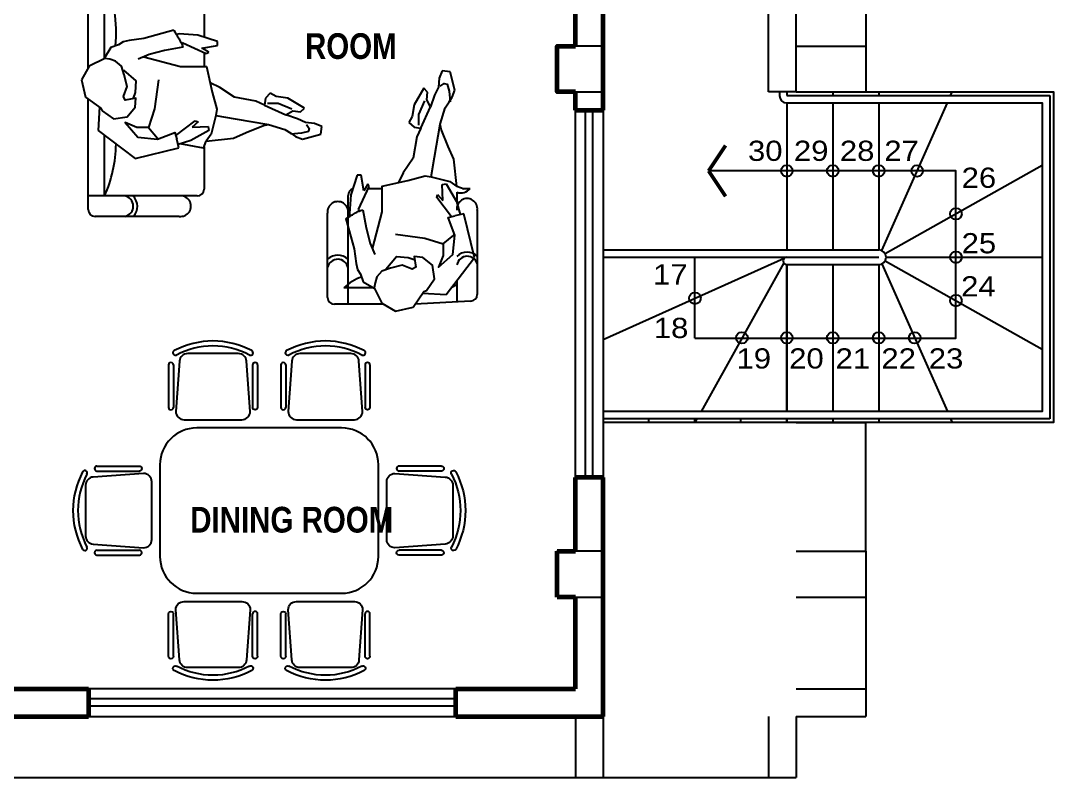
# Model space of a CAD drawing. Header units: millimetres. Extents: x -249630 to 95394, y -188036 to 109963.
# Drawn here: x -63760 to -56737, y 32251 to 37400 of the extents above; entities that cross this region are included whole.
import ezdxf

# ---------------------------------------------------------------- set-up
doc = ezdxf.new("R2010")
doc.units = ezdxf.units.MM
doc.header["$PDMODE"] = 2
for name, color, linetype in [('03', 3, 'Continuous'), ('cotas', 1, 'Continuous'), ('Layer1', 2, 'Continuous'), ('Layer11', 30, 'Continuous'), ('Layer2', 8, 'Continuous'), ('Layer8', 8, 'Continuous'), ('SUBTITULOS', 90, 'Continuous'), ('TEXTOS', 11, 'Continuous'), ('VEREDA', 1, 'Continuous')]:
    doc.layers.add(name, color=color, linetype=linetype)
doc.layers.add('MUROS', color=6, linetype='Continuous', lineweight=60)
doc.styles.add('COTAS', font='arial.ttf', dxfattribs={"width": 1.1})
doc.styles.add('NIVEL', font='arial.ttf', dxfattribs={"width": 1.1, "height": 0.15})
doc.styles.add('SUBTITULOS(E)', font='swisscbi.ttf', dxfattribs={"oblique": 15, "height": 0.2})
doc.dimstyles.new('COTA1-50', dxfattribs={"dimscale": 0.5, "dimtxt": 0.22, "dimasz": 0.12, "dimexe": 0.08, "dimexo": 0.05, "dimgap": 0.076, "dimtad": 2, "dimzin": 4, "dimdsep": 46, "dimtxsty": 'COTAS', "dimblk": 'ARCHTICK', "dimcen": -0.1, "dimclrd": 141, "dimclre": 141, "dimclrt": 11, "dimadec": 0, "dimazin": 0, "dimtfac": 1, "dimtix": 1, "dimtmove": 1, "dimatfit": 3, "dimfxl": 1, "dimtolj": 1, "dimtzin": 0, "dimarcsym": 0})

# ---------------------------------------------------------------- blocks, each defined once
blk = doc.blocks.new('BUT3')
for p, q in [((0.1452, 0.2695), (0.4016, 0.2695)), ((0.4261, 0.225), (0.1225, 0.2028)), ((0.0761, 0.153), (0.0761, -0.153)), ((0.4761, -0.175), (0.4761, 0.175)), ((0.1225, -0.2028), (0.4261, -0.225)), ((0.1452, -0.2395), (0.4016, -0.2395)), ((0.1452, -0.2695), (0.4016, -0.2695))]:
    blk.add_line(p, q)
for points in [[(0.1452, 0.2695, 0.999998), (0.1452, 0.2395, 0.999998)], [(0.4016, 0.2695, -0.999998), (0.4016, 0.2395, -0.999998)], [(0.085, 0.2203, 1), (0.0585, 0.2344, 0.249483), (0.0585, -0.2344)]]:
    blk.add_lwpolyline(points, format="xyb")
blk.add_lwpolyline([(0.1452, 0.2395), (0.4016, 0.2395)])
for centre, radius, start, end in [((0.499, 0), 0.469, 151.98323, 208.01677), ((0.1261, 0.153), 0.05, 94.17773, 180), ((0.4261, 0.175), 0.05, 0, 90), ((0.1261, -0.153), 0.05, 180, 265.82227), ((0.4261, -0.175), 0.05, 270, 0), ((0.0717, -0.2273), 0.015, 208.01676, 28.01677), ((0.1452, -0.2545), 0.015, 89.99989, 270.00011), ((0.4016, -0.2545), 0.015, 269.99989, 90.00011)]:
    blk.add_arc(centre, radius, start, end)
blk = doc.blocks.new('mesa')
for p, q in [((0.7884, 0.7), (0, 0.7)), ((-0.2, 0.5), (-0.2, 0)), ((0.9884, 0), (0.9884, 0.5)), ((0, -0.2), (0.7884, -0.2))]:
    blk.add_line(p, q)
for centre, start, end in [((0, 0.5), 90, 180), ((0.7884, 0.5), 0, 90), ((0, 0), 180, 270), ((0.7884, 0), 270, 0)]:
    blk.add_arc(centre, 0.2, start, end)
at = {"yscale": 0.9000000000000057, "rotation": 270}
for p, xscale, zscale in [((0.0884, 1.1735), 0.9000000000000057, 0.9000000000000057), ((0.7, 1.1735), 0.9000000000000057, 0.9000000000000057), ((0.0884, -0.6735), -0.9000000000000057, 0.9), ((0.7, -0.6735), -0.9000000000000057, 0.9)]:
    blk.add_blockref('BUT3', p, dxfattribs=dict(at, xscale=xscale, zscale=zscale))
at = {"yscale": 0.9000000000000057}
for p, xscale, zscale in [((-0.6735, 0.25), 0.9000000000000057, 0.9000000000000057), ((1.4619, 0.25), -0.9000000000000057, 0.9)]:
    blk.add_blockref('BUT3', p, dxfattribs=dict(at, xscale=xscale, zscale=zscale))
blk = doc.blocks.new('A$C4C2C2425')
for p, q in [((0.0742, 1.4081), (0.5322, 1.4081)), ((0.0371, 0.8088), (0.0371, 1.3711)), ((0.0371, 1.297), (0.6299, 1.297)), ((0.1261, 0.8622), (0.1261, 1.297)), ((0.667, 1.2599), (0.667, 0.9752)), ((0.5021, 1.013), (0.3395, 0.9693)), ((0.5317, 0.9936), (0.5168, 0.9908)), ((0.6332, 0.9859), (0.5317, 0.9936)), ((0.7394, 0.9522), (0.6332, 0.9859)), ((0.159, 0.9187), (0.1242, 0.8589)), ((0.2006, 0.9338), (0.159, 0.9187)), ((0.5523, 0.9453), (0.5444, 0.9416)), ((0.5523, 0.9453), (0.678, 0.8863)), ((0.6545, 0.9155), (0.7402, 0.9297)), ((0.6927, 0.8943), (0.6545, 0.9155)), ((0.7402, 0.9297), (0.7394, 0.9522)), ((0.1271, 0.8604), (0.0424, 0.818)), ((0.1536, 0.8551), (0.1271, 0.8604)), ((0.667, 0.8915), (0.667, 0.8161)), ((0.678, 0.8863), (0.6927, 0.8943)), ((0.0424, 0.818), (0, 0.7438)), ((0, 0.7438), (0.0212, 0.6483)), ((0.7523, 0.7014), (0.7003, 0.727)), ((0.8317, 0.6483), (0.7523, 0.7014)), ((0.0212, 0.6483), (0.1059, 0.59)), ((0.0371, 0.0373), (0.0371, 0.6374)), ((0.9483, 0.6271), (0.8317, 0.6483)), ((0.9959, 0.6059), (0.9483, 0.6271)), ((1.0012, 0.643), (0.9959, 0.6059)), ((1.0262, 0.6708), (1.0012, 0.643)), ((1.0595, 0.6536), (1.0262, 0.6708)), ((1.1231, 0.643), (1.0595, 0.6536)), ((1.2131, 0.5888), (1.1231, 0.643)), ((0.0973, 0.596), (0.0902, 0.4681)), ((0.1059, 0.59), (0.1118, 0.5754)), ((1.1125, 0.5529), (1.1495, 0.5741)), ((1.1495, 0.5741), (1.1919, 0.5688)), ((1.1919, 0.5688), (1.2131, 0.5888)), ((0.5137, 0.4399), (0.619, 0.5194)), ((0.635, 0.5146), (0.602, 0.486)), ((0.619, 0.5194), (0.635, 0.5146)), ((1.176, 0.5317), (1.1125, 0.5529)), ((1.2184, 0.5105), (1.176, 0.5317)), ((1.2675, 0.5065), (1.2184, 0.5105)), ((1.3084, 0.4893), (1.2675, 0.5065)), ((0.0902, 0.4681), (0.2914, 0.3144)), ((0.6926, 0.4676), (0.5957, 0.4126)), ((0.602, 0.486), (0.6888, 0.4897)), ((0.6888, 0.4897), (0.6926, 0.4676)), ((0.8264, 0.4257), (0.8953, 0.4575)), ((0.8953, 0.4575), (0.9906, 0.4946)), ((0.9906, 0.4946), (1.0171, 0.4999)), ((1.0171, 0.4999), (1.1072, 0.4734)), ((1.1072, 0.4734), (1.1389, 0.4522)), ((1.1389, 0.4522), (1.1642, 0.4351)), ((1.3031, 0.4469), (1.3084, 0.4893)), ((0.1261, 0.1114), (0.1261, 0.4407)), ((0.5298, 0.3727), (0.5192, 0.4204)), ((0.5957, 0.4126), (0.5255, 0.3922)), ((0.6639, 0.3707), (0.6781, 0.4098)), ((0.6781, 0.4098), (0.8264, 0.4257)), ((1.1642, 0.4351), (1.2025, 0.4204)), ((1.2025, 0.4204), (1.3031, 0.4469)), ((0.2914, 0.3144), (0.5298, 0.3727)), ((0.667, 0.3792), (0.667, 0.1484)), ((0.6299, 0.1114), (0.0371, 0.1114)), ((0.5322, 0.0002), (0.0742, 0.0002))]:
    blk.add_line(p, q)
for points in [[(0.3395, 0.9693), (0.2589, 0.9578), (0.2265, 0.9499), (0.2006, 0.9338)], [(0.5514, 0.9206), (0.4522, 0.9034), (0.3686, 0.8818), (0.3085, 0.8555)], [(0.1118, 0.5754), (0.1748, 0.5317), (0.249, 0.5423), (0.2913, 0.5953), (0.2966, 0.643), (0.2384, 0.6324), (0.2278, 0.6536), (0.249, 0.7067), (0.2331, 0.7703), (0.2172, 0.818), (0.1854, 0.8445), (0.1536, 0.8551)], [(0.3386, 0.8687), (0.5395, 0.8161), (0.6806, 0.8161), (0.7113, 0.6771), (0.7359, 0.5831), (0.7303, 0.5495)], [(0.2278, 0.7968), (0.2966, 0.7385), (0.2913, 0.6749), (0.2807, 0.643)], [(0.4186, 0.7438), (0.3974, 0.5847), (0.3656, 0.484), (0.302, 0.484), (0.2385, 0.5105), (0.3073, 0.431), (0.4133, 0.4204), (0.5086, 0.4575), (0.5192, 0.4204)], [(0.9959, 0.6059), (1.1125, 0.5529)], [(1.0118, 0.6165), (1.0701, 0.6165), (1.1442, 0.5847)], [(0.7303, 0.5495), (0.7206, 0.5065), (0.7048, 0.4482), (0.6781, 0.4098)], [(0.7303, 0.5495), (0.837, 0.5317), (1.0172, 0.5011)], [(0.3656, 0.484), (0.4133, 0.4257)], [(1.2237, 0.4999), (1.2396, 0.4787), (1.2343, 0.4628), (1.1972, 0.4522), (1.1389, 0.4469)], [(0.6639, 0.3707), (0.5366, 0.3955)]]:
    blk.add_lwpolyline(points)
for centre, radius, start, end in [((0.0742, 1.3711), 0.037, 90, 180), ((0.2249, 1.353), 0.057, 280.4003, 76.4956), ((0.2249, 1.353), 0.0792, 314.9726, 44.1265), ((0.5398, 1.3526), 0.0561, 262.1977, 97.8023), ((-0.5465, 1.0006), 0.735, 354.3391, 23.7828), ((0.6299, 1.2599), 0.037, 0, 90), ((-0.5465, 0.4078), 0.735, 336.2172, 358.8579), ((0.6299, 0.1484), 0.037, 270, 0), ((0.2249, 0.0554), 0.057, 283.5044, 79.5997), ((0.2249, 0.0554), 0.0792, 315.8735, 45.0274), ((0.5398, 0.0558), 0.0561, 262.1977, 97.8023), ((0.0742, 0.0373), 0.037, 180, 270)]:
    blk.add_arc(centre, radius, start, end)
blk.add_spline([(0.5021, 1.013), (0.5215, 0.9832), (0.5341, 0.9604), (0.5473, 0.9347), (0.5514, 0.9206)], degree=3)
blk = doc.blocks.new('A$C7B627F55')
for p, q in [((0.0742, 0.8147), (0.5322, 0.8147)), ((0.0371, 0.5105), (0.0371, 0.7777)), ((0.0371, 0.7036), (0.6299, 0.7036)), ((0.1261, 0.5638), (0.1261, 0.7256)), ((0.5021, 0.7147), (0.3395, 0.671)), ((0.5317, 0.6953), (0.5168, 0.6925)), ((0.6332, 0.6876), (0.5317, 0.6953)), ((0.7394, 0.6539), (0.6332, 0.6876)), ((0.159, 0.6204), (0.1242, 0.5606)), ((0.2006, 0.6355), (0.159, 0.6204)), ((0.5523, 0.647), (0.5444, 0.6433)), ((0.5523, 0.647), (0.678, 0.588)), ((0.6545, 0.6172), (0.7402, 0.6314)), ((0.7402, 0.6314), (0.7394, 0.6539)), ((0.1271, 0.5621), (0.0424, 0.5197)), ((0.1536, 0.5568), (0.1271, 0.5621)), ((0.6927, 0.596), (0.6545, 0.6172)), ((0.667, 0.5932), (0.667, 0.5178)), ((0.678, 0.588), (0.6927, 0.596)), ((0.0424, 0.5197), (0, 0.4455)), ((0, 0.4455), (0.0212, 0.35)), ((0.7523, 0.403), (0.7003, 0.4287)), ((0.8317, 0.35), (0.7523, 0.403)), ((0.0212, 0.35), (0.1059, 0.2917)), ((0.0537, 0.0373), (0.0371, 0.3391)), ((0.9483, 0.3288), (0.8317, 0.35)), ((1.0012, 0.3447), (0.9959, 0.3076)), ((1.0262, 0.3725), (1.0012, 0.3447)), ((1.0595, 0.3553), (1.0262, 0.3725)), ((1.1231, 0.3447), (1.0595, 0.3553)), ((1.2131, 0.2905), (1.1231, 0.3447)), ((0.0973, 0.2977), (0.0902, 0.1698)), ((0.1059, 0.2917), (0.1118, 0.2771)), ((0.9959, 0.3076), (0.9483, 0.3288)), ((1.1919, 0.2705), (1.2131, 0.2905)), ((1.1125, 0.2546), (1.1495, 0.2758)), ((1.176, 0.2334), (1.1125, 0.2546)), ((1.1495, 0.2758), (1.1919, 0.2705)), ((1.2184, 0.2122), (1.176, 0.2334)), ((0.0902, 0.1698), (0.2914, 0.0161)), ((0.5137, 0.1416), (0.619, 0.2211)), ((0.6926, 0.1693), (0.5957, 0.1143)), ((0.635, 0.2163), (0.602, 0.1877)), ((0.602, 0.1877), (0.6888, 0.1914)), ((0.619, 0.2211), (0.635, 0.2163)), ((0.6888, 0.1914), (0.6926, 0.1693)), ((0.8953, 0.1592), (0.9906, 0.1963)), ((0.9906, 0.1963), (1.0171, 0.2016)), ((1.0171, 0.2016), (1.1072, 0.1751)), ((1.1072, 0.1751), (1.1389, 0.1539)), ((1.2675, 0.2082), (1.2184, 0.2122)), ((1.3084, 0.191), (1.2675, 0.2082)), ((1.3031, 0.1486), (1.3084, 0.191)), ((0.1426, 0.1114), (0.1261, 0.1424)), ((0.5298, 0.0744), (0.5192, 0.1221)), ((0.5957, 0.1143), (0.5255, 0.0939)), ((0.6781, 0.1115), (0.8264, 0.1274)), ((0.8264, 0.1274), (0.8953, 0.1592)), ((1.1389, 0.1539), (1.1642, 0.1368)), ((1.1642, 0.1368), (1.2025, 0.1221)), ((1.2025, 0.1221), (1.3031, 0.1486)), ((0.1666, 0.1114), (0.0537, 0.1114)), ((0.2914, 0.0161), (0.5298, 0.0744)), ((0.6465, 0.1114), (0.5905, 0.1114)), ((0.6639, 0.0724), (0.6781, 0.1115)), ((0.667, 0.0809), (0.667, 0.0384)), ((0.5487, 0.0002), (0.0907, 0.0002))]:
    blk.add_line(p, q)
for points in [[(0.3395, 0.671), (0.2589, 0.6595), (0.2265, 0.6516), (0.2006, 0.6355)], [(0.5514, 0.6222), (0.4522, 0.6051), (0.3686, 0.5835), (0.3085, 0.5572)], [(0.3386, 0.5704), (0.5395, 0.5178), (0.6806, 0.5178), (0.7113, 0.3788), (0.7359, 0.2848), (0.7303, 0.2512)], [(0.1118, 0.2771), (0.1748, 0.2334), (0.249, 0.244), (0.2913, 0.297), (0.2966, 0.3447), (0.2384, 0.3341), (0.2278, 0.3553), (0.249, 0.4083), (0.2331, 0.472), (0.2172, 0.5197), (0.1854, 0.5462), (0.1536, 0.5568)], [(0.2278, 0.4985), (0.2966, 0.4402), (0.2913, 0.3765), (0.2807, 0.3447)], [(0.4186, 0.4455), (0.3974, 0.2864), (0.3656, 0.1857), (0.302, 0.1857), (0.2385, 0.2122), (0.3073, 0.1327), (0.4133, 0.1221), (0.5086, 0.1592), (0.5192, 0.1221)], [(0.9959, 0.3076), (1.1125, 0.2546)], [(1.0118, 0.3182), (1.0701, 0.3182), (1.1442, 0.2864)], [(0.7303, 0.2512), (0.7206, 0.2082), (0.7048, 0.1498), (0.6781, 0.1115)], [(0.7303, 0.2512), (0.837, 0.2334), (1.0172, 0.2028)], [(0.3656, 0.1857), (0.4133, 0.1274)], [(1.2237, 0.2016), (1.2396, 0.1804), (1.2343, 0.1645), (1.1972, 0.1539), (1.1389, 0.1486)]]:
    blk.add_lwpolyline(points)
for centre, radius, start, end in [((0.0742, 0.7777), 0.037, 90, 180), ((0.2249, 0.7596), 0.057, 280.4003, 76.4956), ((0.2249, 0.7596), 0.0792, 314.9726, 44.1265), ((0.5398, 0.7591), 0.0561, 262.1977, 97.8023), ((-0.0296, 0.564), 0.2244, 17.0553, 46.067), ((0.6299, 0.6665), 0.037, 17.1448, 90), ((0.2414, 0.0554), 0.057, 283.5044, 79.5997), ((0.2414, 0.0554), 0.0792, 315.8735, 45.0274), ((0.5563, 0.0558), 0.0561, 262.1977, 97.8023), ((0.7153, 0.0914), 0.0717, 163.7664, 227.6376), ((0.0907, 0.0373), 0.037, 180, 270)]:
    blk.add_arc(centre, radius, start, end)
blk.add_spline([(0.5021, 0.7147), (0.5215, 0.6848), (0.5341, 0.6621), (0.5473, 0.6364), (0.5514, 0.6222)], degree=3)
blk = doc.blocks.new('_ArchTick')
at = {"color": 0, "linetype": 'ByBlock', "const_width": 0.15}
blk.add_lwpolyline([(-0.5, -0.5), (0.5, 0.5)], dxfattribs=at)
blk = doc.blocks.new('*D152')
at = {"layer": 'cotas', "color": 141, "lineweight": -2, "transparency": 16777216}
for p, q in [((-64549.4, 32665.2), (-64549.4, 32250.8)), ((-59986.9, 32665.2), (-59986.9, 32250.8)), ((-64549.4, 32250.8), (-59986.9, 32250.8))]:
    blk.add_line(p, q, dxfattribs=at)
at = {"layer": 'Defpoints', "color": 0, "transparency": 16777216}
for p in [(-64549.4, 32665.3), (-59986.9, 32665.3), (-59986.9, 32250.8)]:
    blk.add_point(p, dxfattribs=at)
at = {"layer": 'cotas', "color": 141, "lineweight": -2, "transparency": 16777216, "xscale": 0.06, "yscale": 0.06, "zscale": 0.06, "rotation": 180}
blk.add_blockref('_ArchTick', (-64549.4, 32250.8), dxfattribs=at)
at = {"layer": 'cotas', "color": 141, "lineweight": -2, "transparency": 16777216, "xscale": 0.06, "yscale": 0.06, "zscale": 0.06}
blk.add_blockref('_ArchTick', (-59986.9, 32250.8), dxfattribs=at)
at = {"layer": 'cotas', "color": 11, "transparency": 16777216, "insert": (-62268.2, 32250.7), "char_height": 0.11, "attachment_point": 5, "style": 'COTAS'}
blk.add_mtext('\\A1;4562.50', dxfattribs=at)
blk = doc.blocks.new('*D153')
at = {"layer": 'cotas', "color": 141, "lineweight": -2, "transparency": 16777216}
for p, q in [((-59986.9, 32665.2), (-59986.9, 32250.8)), ((-59799.4, 32665.2), (-59799.4, 32250.8)), ((-59986.9, 32250.8), (-59799.4, 32250.8))]:
    blk.add_line(p, q, dxfattribs=at)
at = {"layer": 'Defpoints', "color": 0, "transparency": 16777216}
for p in [(-59986.9, 32665.3), (-59799.4, 32665.3), (-59799.4, 32250.8)]:
    blk.add_point(p, dxfattribs=at)
at = {"layer": 'cotas', "color": 141, "lineweight": -2, "transparency": 16777216, "xscale": 0.06, "yscale": 0.06, "zscale": 0.06, "rotation": 180}
blk.add_blockref('_ArchTick', (-59986.9, 32250.8), dxfattribs=at)
at = {"layer": 'cotas', "color": 141, "lineweight": -2, "transparency": 16777216, "xscale": 0.06, "yscale": 0.06, "zscale": 0.06}
blk.add_blockref('_ArchTick', (-59799.4, 32250.8), dxfattribs=at)
at = {"layer": 'cotas', "color": 11, "transparency": 16777216, "insert": (-59893.2, 32250.7), "char_height": 0.11, "attachment_point": 5, "style": 'COTAS'}
blk.add_mtext('\\A1;187.50', dxfattribs=at)
blk = doc.blocks.new('*D154')
at = {"layer": 'cotas', "color": 141, "lineweight": -2, "transparency": 16777216}
for p, q in [((-59799.4, 32665.2), (-59799.4, 32250.8)), ((-58674.4, 32665.2), (-58674.4, 32250.8)), ((-59799.4, 32250.8), (-58674.4, 32250.8))]:
    blk.add_line(p, q, dxfattribs=at)
at = {"layer": 'Defpoints', "color": 0, "transparency": 16777216}
for p in [(-59799.4, 32665.3), (-58674.4, 32665.3), (-58674.4, 32250.8)]:
    blk.add_point(p, dxfattribs=at)
at = {"layer": 'cotas', "color": 141, "lineweight": -2, "transparency": 16777216, "xscale": 0.06, "yscale": 0.06, "zscale": 0.06, "rotation": 180}
blk.add_blockref('_ArchTick', (-59799.4, 32250.8), dxfattribs=at)
at = {"layer": 'cotas', "color": 141, "lineweight": -2, "transparency": 16777216, "xscale": 0.06, "yscale": 0.06, "zscale": 0.06}
blk.add_blockref('_ArchTick', (-58674.4, 32250.8), dxfattribs=at)
at = {"layer": 'cotas', "color": 11, "transparency": 16777216, "insert": (-59236.9, 32250.7), "char_height": 0.11, "attachment_point": 5, "style": 'COTAS'}
blk.add_mtext('\\A1;1125.00', dxfattribs=at)
blk = doc.blocks.new('*D155')
at = {"layer": 'cotas', "color": 141, "lineweight": -2, "transparency": 16777216}
for p, q in [((-58674.4, 32665.2), (-58674.4, 32250.8)), ((-58486.9, 32665.2), (-58486.9, 32250.8)), ((-58674.4, 32250.8), (-58486.9, 32250.8))]:
    blk.add_line(p, q, dxfattribs=at)
at = {"layer": 'Defpoints', "color": 0, "transparency": 16777216}
for p in [(-58674.4, 32665.3), (-58486.9, 32665.3), (-58486.9, 32250.8)]:
    blk.add_point(p, dxfattribs=at)
at = {"layer": 'cotas', "color": 141, "lineweight": -2, "transparency": 16777216, "xscale": 0.06, "yscale": 0.06, "zscale": 0.06, "rotation": 180}
blk.add_blockref('_ArchTick', (-58674.4, 32250.8), dxfattribs=at)
at = {"layer": 'cotas', "color": 141, "lineweight": -2, "transparency": 16777216, "xscale": 0.06, "yscale": 0.06, "zscale": 0.06}
blk.add_blockref('_ArchTick', (-58486.9, 32250.8), dxfattribs=at)
at = {"layer": 'cotas', "color": 11, "transparency": 16777216, "insert": (-58580.7, 32250.7), "char_height": 0.11, "attachment_point": 5, "style": 'COTAS'}
blk.add_mtext('\\A1;187.50', dxfattribs=at)
blk = doc.blocks.new('*D164')
at = {"layer": 'cotas', "color": 141, "lineweight": -2, "transparency": 16777216}
for p, q in [((-58486.9, 38852.8), (-58012.1, 38852.8)), ((-58012.2, 38852.8), (-58012.2, 37227.8)), ((-58486.9, 37227.8), (-58012.1, 37227.8))]:
    blk.add_line(p, q, dxfattribs=at)
at = {"layer": 'Defpoints', "color": 0, "transparency": 16777216}
for p in [(-58486.9, 38852.8), (-58486.9, 37227.8), (-58012.2, 37227.8)]:
    blk.add_point(p, dxfattribs=at)
at = {"layer": 'cotas', "color": 141, "lineweight": -2, "transparency": 16777216, "xscale": 0.06, "yscale": 0.06, "zscale": 0.06}
for p, rotation in [((-58012.2, 38852.8), 90), ((-58012.2, 37227.8), 270)]:
    blk.add_blockref('_ArchTick', p, dxfattribs=dict(at, rotation=rotation))
at = {"layer": 'cotas', "color": 11, "transparency": 16777216, "insert": (-58012.1, 38040.3), "char_height": 0.11, "attachment_point": 5, "rotation": 90, "style": 'COTAS'}
blk.add_mtext('\\A1;1625.00', dxfattribs=at)
blk = doc.blocks.new('*D165')
at = {"layer": 'cotas', "color": 141, "lineweight": -2, "transparency": 16777216}
for p, q in [((-58486.9, 33790.3), (-58012.1, 33790.3)), ((-58012.2, 33790.3), (-58012.2, 33477.8)), ((-58486.9, 33477.8), (-58012.1, 33477.8))]:
    blk.add_line(p, q, dxfattribs=at)
at = {"layer": 'Defpoints', "color": 0, "transparency": 16777216}
for p in [(-58486.9, 33790.3), (-58486.9, 33477.8), (-58012.2, 33477.8)]:
    blk.add_point(p, dxfattribs=at)
at = {"layer": 'cotas', "color": 141, "lineweight": -2, "transparency": 16777216, "xscale": 0.06, "yscale": 0.06, "zscale": 0.06}
for p, rotation in [((-58012.2, 33790.3), 90), ((-58012.2, 33477.8), 270)]:
    blk.add_blockref('_ArchTick', p, dxfattribs=dict(at, rotation=rotation))
at = {"layer": 'cotas', "color": 11, "transparency": 16777216, "insert": (-58012.1, 33634), "char_height": 0.11, "attachment_point": 5, "rotation": 90, "style": 'COTAS'}
blk.add_mtext('\\A1;312.50', dxfattribs=at)
blk = doc.blocks.new('*D166')
at = {"layer": 'cotas', "color": 141, "lineweight": -2, "transparency": 16777216}
for p, q in [((-58486.9, 33477.8), (-58012.1, 33477.8)), ((-58012.2, 33477.8), (-58012.2, 32852.8)), ((-58486.9, 32852.8), (-58012.1, 32852.8))]:
    blk.add_line(p, q, dxfattribs=at)
at = {"layer": 'Defpoints', "color": 0, "transparency": 16777216}
for p in [(-58486.9, 33477.8), (-58486.9, 32852.8), (-58012.2, 32852.8)]:
    blk.add_point(p, dxfattribs=at)
at = {"layer": 'cotas', "color": 141, "lineweight": -2, "transparency": 16777216, "xscale": 0.06, "yscale": 0.06, "zscale": 0.06}
for p, rotation in [((-58012.2, 33477.8), 90), ((-58012.2, 32852.8), 270)]:
    blk.add_blockref('_ArchTick', p, dxfattribs=dict(at, rotation=rotation))
at = {"layer": 'cotas', "color": 11, "transparency": 16777216, "insert": (-58012.1, 33165.3), "char_height": 0.11, "attachment_point": 5, "rotation": 90, "style": 'COTAS'}
blk.add_mtext('\\A1;625.00', dxfattribs=at)
blk = doc.blocks.new('*D167')
at = {"layer": 'cotas', "color": 141, "lineweight": -2, "transparency": 16777216}
for p, q in [((-58486.9, 32852.8), (-58012.1, 32852.8)), ((-58012.2, 32852.8), (-58012.2, 32665.3)), ((-58486.9, 32665.3), (-58012.1, 32665.3))]:
    blk.add_line(p, q, dxfattribs=at)
at = {"layer": 'Defpoints', "color": 0, "transparency": 16777216}
for p in [(-58486.9, 32852.8), (-58486.9, 32665.3), (-58012.2, 32665.3)]:
    blk.add_point(p, dxfattribs=at)
at = {"layer": 'cotas', "color": 141, "lineweight": -2, "transparency": 16777216, "xscale": 0.06, "yscale": 0.06, "zscale": 0.06}
for p, rotation in [((-58012.2, 32852.8), 90), ((-58012.2, 32665.3), 270)]:
    blk.add_blockref('_ArchTick', p, dxfattribs=dict(at, rotation=rotation))
at = {"layer": 'cotas', "color": 11, "transparency": 16777216, "insert": (-58012.1, 32759), "char_height": 0.11, "attachment_point": 5, "rotation": 90, "style": 'COTAS'}
blk.add_mtext('\\A1;187.50', dxfattribs=at)
blk = doc.blocks.new('*D263')
at = {"layer": 'cotas', "color": 141, "lineweight": -2, "transparency": 16777216}
for p, q in [((-58486.9, 37227.8), (-58012.1, 37227.8)), ((-58012.2, 37227.8), (-58012.2, 36915.3)), ((-58486.9, 36915.3), (-58012.1, 36915.3))]:
    blk.add_line(p, q, dxfattribs=at)
at = {"layer": 'Defpoints', "color": 0, "transparency": 16777216}
for p in [(-58486.9, 37227.8), (-58486.9, 36915.3), (-58012.2, 36915.3)]:
    blk.add_point(p, dxfattribs=at)
at = {"layer": 'cotas', "color": 141, "lineweight": -2, "transparency": 16777216, "xscale": 0.06, "yscale": 0.06, "zscale": 0.06}
for p, rotation in [((-58012.2, 37227.8), 90), ((-58012.2, 36915.3), 270)]:
    blk.add_blockref('_ArchTick', p, dxfattribs=dict(at, rotation=rotation))
at = {"layer": 'cotas', "color": 11, "transparency": 16777216, "insert": (-58012.1, 37071.5), "char_height": 0.11, "attachment_point": 5, "rotation": 90, "style": 'COTAS'}
blk.add_mtext('\\A1;312.50', dxfattribs=at)
blk = doc.blocks.new('*D264')
at = {"layer": 'cotas', "color": 141, "lineweight": -2, "transparency": 16777216}
for p, q in [((-58486.9, 34665.3), (-58012.1, 34665.3)), ((-58012.2, 33790.3), (-58012.2, 34665.3)), ((-58486.9, 33790.3), (-58012.1, 33790.3))]:
    blk.add_line(p, q, dxfattribs=at)
at = {"layer": 'Defpoints', "color": 0, "transparency": 16777216}
for p in [(-58486.9, 34665.3), (-58012.2, 34665.3), (-58486.9, 33790.3)]:
    blk.add_point(p, dxfattribs=at)
at = {"layer": 'cotas', "color": 141, "lineweight": -2, "transparency": 16777216, "xscale": 0.06, "yscale": 0.06, "zscale": 0.06}
for p, rotation in [((-58012.2, 34665.3), 90), ((-58012.2, 33790.3), 270)]:
    blk.add_blockref('_ArchTick', p, dxfattribs=dict(at, rotation=rotation))
at = {"layer": 'cotas', "color": 11, "transparency": 16777216, "insert": (-58012.1, 34227.8), "char_height": 0.11, "attachment_point": 5, "rotation": 90, "style": 'COTAS'}
blk.add_mtext('\\A1;875.00', dxfattribs=at)

msp = doc.modelspace()

# ---------------------------------------------------------------- linework, layer by layer
at = {"layer": '03'}
for p, q in [((-58486.903, 36915.275), (-58486.903, 40852.773)), ((-58486.903, 36915.273), (-58486.903, 40727.773))]:
    msp.add_line(p, q, dxfattribs=at)
for points in [[(-58674.403, 36915.273), (-58674.403, 40665.273)], [(-58486.903, 36915.273), (-58674.403, 36915.273)]]:
    msp.add_lwpolyline(points, dxfattribs=at)
at = {"layer": 'Layer1'}
for p, q in [((-58549.403, 36840.273), (-58549.403, 35840.273)), ((-60799.403, 32852.773), (-63299.403, 32852.773)), ((-63299.403, 32665.273), (-60799.403, 32665.273))]:
    msp.add_line(p, q, dxfattribs=at)
for points in [[(-59986.903, 34290.273), (-59986.903, 36790.273)], [(-59799.403, 36790.273), (-59799.403, 34290.273)]]:
    msp.add_lwpolyline(points, dxfattribs=at)
at = {"layer": 'Layer11'}
for p, q in [((-58599.403, 36915.273), (-58599.403, 36890.273)), ((-58549.403, 36915.273), (-58549.403, 36890.273)), ((-58549.403, 36890.273), (-56761.903, 36890.273)), ((-56761.903, 36890.273), (-56761.903, 34690.273)), ((-59799.403, 35790.273), (-57924.403, 35790.273)), ((-58549.403, 35740.273), (-57924.403, 35740.273)), ((-56761.903, 34690.273), (-59799.403, 34690.273))]:
    msp.add_line(p, q, dxfattribs=at)
for points in [[(-58549.403, 36840.273), (-56811.903, 36840.273), (-56811.903, 34740.273), (-59799.403, 34740.273)], [(-59799.403, 35840.273), (-57924.403, 35840.273)]]:
    msp.add_lwpolyline(points, dxfattribs=at)
for centre, radius, start, end in [((-58549.403, 36890.273), 50, 180, 270), ((-57924.403, 35790.273), 50, 270, 90), ((-58549.403, 35765.273), 25, 90, 270)]:
    msp.add_arc(centre, radius, start, end, dxfattribs=at)
at = {"layer": 'Layer2'}
for points in [[(-59174.403, 35240.273), (-57399.403, 35240.273), (-57399.403, 36377.773), (-59081.629, 36377.773)], [(-59174.403, 35240.273), (-59174.403, 35790.273)]]:
    msp.add_lwpolyline(points, dxfattribs=at)
at = {"layer": 'Layer8', "const_width": 25}
for points in [[(-59081.629, 36377.773), (-58965.971, 36550.873)], [(-59081.629, 36377.773), (-58965.971, 36204.672)]]:
    msp.add_lwpolyline(points, dxfattribs=at)
at = {"layer": 'Layer8'}
for centre in [(-58549.403, 36377.773), (-58236.903, 36377.773), (-57924.403, 36377.773), (-57663.291, 36377.773), (-57399.403, 36085.585), (-57399.403, 35790.273), (-59174.403, 35510.829), (-57399.403, 35494.96), (-58854.958, 35242.079), (-58549.403, 35242.079), (-58236.903, 35242.079), (-57924.403, 35242.079), (-57679.958, 35242.079)]:
    msp.add_circle(centre, 39.372, dxfattribs=at)
at = {"layer": 'MUROS'}
for p, q in [((-59799.403, 36790.273), (-59799.403, 39040.273)), ((-59986.903, 37227.773), (-59986.903, 38852.773)), ((-59986.903, 36790.273), (-59986.903, 36915.273)), ((-59986.903, 36790.273), (-59986.903, 36915.273)), ((-59986.903, 36790.273), (-59799.403, 36790.273)), ((-59986.903, 33790.273), (-59986.903, 34290.273)), ((-59799.403, 34290.273), (-59986.903, 34290.273)), ((-59799.403, 32665.273), (-59799.403, 34290.273)), ((-60111.903, 33477.773), (-60111.903, 33790.273)), ((-60111.903, 33790.273), (-59986.903, 33790.273)), ((-59986.903, 33477.773), (-60111.903, 33477.773)), ((-59986.903, 32852.773), (-59986.903, 33477.773)), ((-64549.403, 32852.773), (-63299.403, 32852.773)), ((-63299.403, 32852.773), (-63299.403, 32665.273)), ((-60799.403, 32665.273), (-60799.403, 32852.773)), ((-60799.403, 32852.773), (-59986.903, 32852.773)), ((-65799.403, 32665.273), (-63299.403, 32665.273)), ((-60799.403, 32665.273), (-59799.403, 32665.273))]:
    msp.add_line(p, q, dxfattribs=at)
msp.add_lwpolyline([(-59986.903, 36915.273), (-60111.903, 36915.273), (-60111.903, 37227.773), (-59986.903, 37227.773)], dxfattribs=at)
at = {"layer": 'VEREDA'}
for p, q in [((-58236.903, 36915.273), (-58236.903, 36890.273)), ((-57924.403, 36915.273), (-57924.403, 36890.273)), ((-58236.903, 36840.273), (-58236.903, 35840.273)), ((-57924.403, 36840.273), (-57924.403, 35840.273)), ((-59918.153, 34290.273), (-59918.153, 36790.273)), ((-59868.153, 34290.273), (-59868.153, 36790.273)), ((-58549.403, 35740.273), (-58549.403, 34740.273)), ((-58549.403, 34740.273), (-58549.403, 35740.273)), ((-58236.903, 35740.273), (-58236.903, 34740.273)), ((-58236.903, 35740.273), (-58236.903, 34740.273)), ((-57924.403, 35740.273), (-57924.403, 34740.273)), ((-59486.903, 34665.273), (-59486.903, 34690.273)), ((-59174.403, 34665.273), (-59174.403, 34690.273)), ((-58861.903, 34665.273), (-58861.903, 34690.273)), ((-58549.403, 34665.273), (-58549.403, 34690.273)), ((-58549.403, 34690.273), (-58549.403, 34665.273)), ((-58236.903, 34690.273), (-58236.903, 34665.273)), ((-58236.903, 34690.273), (-58236.903, 34665.273)), ((-57924.403, 34690.273), (-57924.403, 34665.273))]:
    msp.add_line(p, q, dxfattribs=at)
at = {"layer": 'VEREDA', "linetype": 'Continuous', "ltscale": 0.0025}
for p, q in [((-60799.403, 32784.023), (-63299.403, 32784.023)), ((-60799.403, 32734.023), (-63299.403, 32734.023))]:
    msp.add_line(p, q, dxfattribs=at)
at = {"layer": 'VEREDA'}
for points in [[(-60111.903, 36915.273), (-59799.403, 36915.273), (-59799.403, 37227.773), (-60111.903, 37227.773)], [(-60111.903, 33477.773), (-59799.403, 33477.773), (-59799.403, 33790.273), (-60111.903, 33790.273)]]:
    msp.add_lwpolyline(points, close=True, dxfattribs=at)
for points in [[(-58486.903, 36915.273), (-56736.903, 36915.273), (-56736.903, 34665.273), (-59799.403, 34665.273)], [(-57435.514, 36890.273), (-57424.403, 36915.273)], [(-57904.096, 35835.963), (-57457.736, 36840.273)], [(-57880.824, 35814.786), (-56811.903, 36416.054)], [(-58568.114, 35781.853), (-59799.403, 35227.773)], [(-58570.629, 35752.065), (-59132.736, 34740.273)], [(-57924.403, 35790.273), (-57924.403, 35790.273)], [(-57880.824, 35765.76), (-56811.903, 35164.491)], [(-57874.403, 35790.273), (-56811.903, 35790.273)], [(-57904.096, 35744.582), (-57457.736, 34740.273)], [(-59160.514, 34690.273), (-59174.403, 34665.273)], [(-57435.514, 34690.273), (-57424.403, 34665.273)]]:
    msp.add_lwpolyline(points, dxfattribs=at)

# ---------------------------------------------------------------- block references
at = {"layer": 'Layer11', "xscale": 1250, "yscale": 1250, "zscale": 1250}
for name, p in [('A$C4C2C2425', (-63346.329, 36068.261)), ('mesa', (-62562.462, 33753.554))]:
    msp.add_blockref(name, p, dxfattribs=at)
at = {"layer": 'Layer11', "xscale": 1250, "yscale": 1250, "zscale": 1250, "rotation": 90}
msp.add_blockref('A$C7B627F55', (-60653.981, 35424.098), dxfattribs=at)

# ---------------------------------------------------------------- texts
at = {"layer": 'SUBTITULOS', "linetype": 'ByBlock', "style": 'SUBTITULOS(E)'}
for s, p in [('ROOM', (-61826.156, 37139.753)), ('DINING ROOM', (-62606.641, 33916.638))]:
    msp.add_text(s, height=175, dxfattribs=at).set_placement(p)
at = {"layer": 'TEXTOS', "linetype": 'ByBlock', "style": 'NIVEL', "width": 1.1}
for s, p in [('30', (-58813.762, 36445.937)), ('29', (-58501.262, 36445.937)), ('28', (-58188.762, 36445.937)), ('27', (-57886.597, 36445.937)), ('26', (-57360.746, 36262.581)), ('25', (-57360.746, 35816.977)), ('17', (-59459.09, 35604.733)), ('24', (-57363.957, 35523.471)), ('18', (-59454.054, 35240.456)), ('19', (-58891.599, 35032.868)), ('20', (-58533.348, 35032.868)), ('21', (-58218.086, 35032.868)), ('22', (-57906.407, 35032.868)), ('23', (-57583.982, 35032.868))]:
    msp.add_text(s, height=137.5, dxfattribs=at).set_placement(p)

# ---------------------------------------------------------------- dimensions: what is measured, and where the dimension line sits
at = {"layer": 'cotas'}
for base, p1, p2, picture, middle in [((-58012.189, 37227.774), (-58486.903, 38852.774), (-58486.903, 37227.774), '*D164', (-58012.094, 38040.274)), ((-58012.189, 36915.273), (-58486.903, 37227.774), (-58486.903, 36915.273), '*D263', (-58012.094, 37071.523)), ((-58012.189, 34665.273), (-58486.903, 33790.274), (-58486.903, 34665.273), '*D264', (-58012.094, 34227.773)), ((-58012.189, 33477.774), (-58486.903, 33790.274), (-58486.903, 33477.774), '*D165', (-58012.094, 33634.024)), ((-58012.189, 32852.774), (-58486.903, 33477.774), (-58486.903, 32852.774), '*D166', (-58012.094, 33165.274)), ((-58012.189, 32665.274), (-58486.903, 32852.774), (-58486.903, 32665.274), '*D167', (-58012.094, 32759.024))]:
    dim = msp.add_linear_dim(base=base, p1=p1, p2=p2, angle=90, dimstyle='COTA1-50', dxfattribs=at)
    dim.commit()
    dim.dimension.update_dxf_attribs({"geometry": picture, "text_midpoint": middle})
for base, p1, p2, picture, middle in [((-59986.903, 32250.803), (-64549.403, 32665.273), (-59986.903, 32665.273), '*D152', (-62268.153, 32250.709)), ((-59799.403, 32250.803), (-59986.903, 32665.273), (-59799.403, 32665.273), '*D153', (-59893.153, 32250.709)), ((-58674.403, 32250.803), (-59799.403, 32665.273), (-58674.403, 32665.261), '*D154', (-59236.903, 32250.709)), ((-58486.903, 32250.803), (-58674.403, 32665.261), (-58486.903, 32665.273), '*D155', (-58580.653, 32250.709))]:
    dim = msp.add_linear_dim(base=base, p1=p1, p2=p2, dimstyle='COTA1-50', dxfattribs=at)
    dim.commit()
    dim.dimension.update_dxf_attribs({"geometry": picture, "text_midpoint": middle})

doc.saveas('drawing.dxf')
